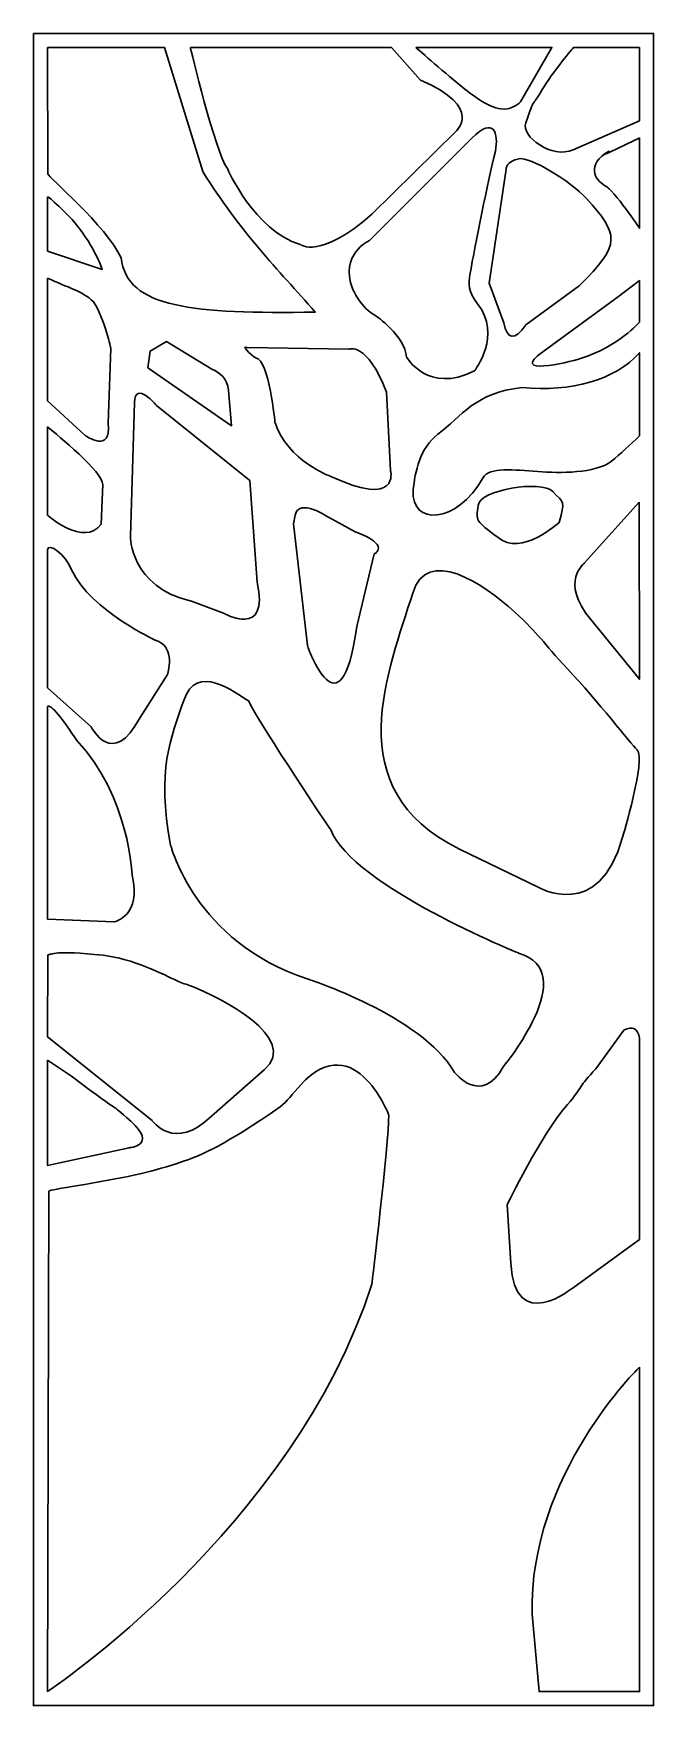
# Model space of a CAD drawing. Header units: centimetres. Extents: x 23.69 to 27, y 0.08 to 9.
import ezdxf

# ---------------------------------------------------------------- set-up
doc = ezdxf.new("R2010")
doc.units = ezdxf.units.CM
doc.header["$MEASUREMENT"] = 0
doc.layers.add('layer 1', color=7, linetype='Continuous')

msp = doc.modelspace()

# ---------------------------------------------------------------- linework, layer by layer
at = {"layer": 'layer 1', "color": 250, "lineweight": 30}
for points, knots in [([(23.69447, 9.00077), (23.69447, 9.00077), (27.00361, 9.00077), (27.00361, 9.00077), (27.00361, 9.00077), (27.00361, 9.00077), (27.00361, 0.07723), (27.00361, 0.07723), (27.00361, 0.07723), (27.00361, 0.07723), (23.69447, 0.07723), (23.69447, 0.07723), (23.69447, 0.07723), (23.69447, 0.07723), (23.69447, 9.00077), (23.69447, 9.00077)], [0, 0, 0, 0, 0.2, 0.2, 0.2, 0.2, 0.4, 0.4, 0.4, 0.4, 0.6, 0.6, 0.6, 0.6, 1, 1, 1, 1]), ([(23.77036, 8.9255), (23.77036, 8.9255), (23.77052, 8.25101), (23.77052, 8.25101), (23.77052, 8.25101), (23.77053, 8.23721), (24.08237, 7.97472), (24.16323, 7.80294), (24.16323, 7.80294), (24.19059, 7.53226), (24.5509, 7.50506), (25.19846, 7.51339), (25.19846, 7.51339), (24.99834, 7.7415), (24.79817, 7.94187), (24.59804, 8.26341), (24.59804, 8.26341), (24.59804, 8.26341), (24.39441, 8.92597), (24.39441, 8.92597), (24.39441, 8.92597), (24.39441, 8.92597), (23.77036, 8.9255), (23.77036, 8.9255)], [0, 0, 0, 0, 0.1428571, 0.1428571, 0.1428571, 0.1428571, 0.2857143, 0.2857143, 0.2857143, 0.2857143, 0.4285714, 0.4285714, 0.4285714, 0.4285714, 0.5714286, 0.5714286, 0.5714286, 0.5714286, 0.7142857, 0.7142857, 0.7142857, 0.7142857, 1, 1, 1, 1]), ([(24.53196, 8.92532), (24.53196, 8.92532), (24.66432, 8.36906), (24.72941, 8.2797), (24.72941, 8.2797), (24.72941, 8.2797), (24.8737, 7.94702), (25.11781, 7.87442), (25.11781, 7.87442), (25.11781, 7.87442), (25.22359, 7.79065), (25.50025, 8.03639), (25.50025, 8.03639), (25.50025, 8.03639), (25.94779, 8.47758), (25.94779, 8.47758), (25.94779, 8.47758), (25.94779, 8.47758), (26.10239, 8.60603), (25.76063, 8.75124), (25.76063, 8.75124), (25.76063, 8.75124), (25.60607, 8.92546), (25.60607, 8.92546), (25.60607, 8.92546), (25.60607, 8.92546), (24.53196, 8.92532), (24.53196, 8.92532)], [0, 0, 0, 0, 0.125, 0.125, 0.125, 0.125, 0.25, 0.25, 0.25, 0.25, 0.375, 0.375, 0.375, 0.375, 0.5, 0.5, 0.5, 0.5, 0.625, 0.625, 0.625, 0.625, 0.75, 0.75, 0.75, 0.75, 1, 1, 1, 1]), ([(25.73485, 8.92641), (25.73485, 8.92641), (26.4614, 8.92641), (26.4614, 8.92641), (26.4614, 8.92641), (26.4614, 8.92641), (26.29349, 8.63667), (26.29349, 8.63667), (26.29349, 8.63667), (26.29349, 8.63667), (26.25224, 8.58976), (26.19066, 8.59755), (26.19066, 8.59755), (26.11663, 8.60691), (26.02952, 8.67745), (25.9755, 8.72107), (25.9755, 8.72107), (25.87332, 8.80359), (25.73485, 8.92641), (25.73485, 8.92641)], [0, 0, 0, 0, 0.1666667, 0.1666667, 0.1666667, 0.1666667, 0.3333333, 0.3333333, 0.3333333, 0.3333333, 0.5, 0.5, 0.5, 0.5, 0.6666667, 0.6666667, 0.6666667, 0.6666667, 1, 1, 1, 1]), ([(26.57635, 8.92546), (26.57635, 8.92546), (26.9282, 8.92546), (26.9282, 8.92546), (26.9282, 8.92546), (26.9282, 8.92546), (26.92851, 8.53481), (26.92851, 8.53481), (26.92851, 8.53481), (26.92851, 8.53481), (26.57506, 8.37937), (26.57506, 8.37937), (26.57506, 8.37937), (26.46115, 8.32929), (26.2957, 8.45081), (26.32171, 8.52413), (26.32171, 8.52413), (26.37467, 8.67333), (26.34438, 8.59006), (26.40961, 8.70111), (26.40961, 8.70111), (26.46235, 8.7909), (26.57635, 8.92546), (26.57635, 8.92546)], [0, 0, 0, 0, 0.1428571, 0.1428571, 0.1428571, 0.1428571, 0.2857143, 0.2857143, 0.2857143, 0.2857143, 0.4285714, 0.4285714, 0.4285714, 0.4285714, 0.5714286, 0.5714286, 0.5714286, 0.5714286, 0.7142857, 0.7142857, 0.7142857, 0.7142857, 1, 1, 1, 1]), ([(26.03402, 8.4424), (26.03402, 8.4424), (25.48554, 7.89485), (25.48554, 7.89485), (25.48554, 7.89485), (25.48554, 7.89485), (25.32574, 7.82013), (25.39696, 7.63924), (25.39696, 7.63924), (25.39696, 7.63924), (25.44281, 7.53307), (25.52117, 7.49395), (25.52117, 7.49395), (25.52117, 7.49395), (25.67787, 7.38639), (25.68499, 7.27396), (25.68499, 7.27396), (25.68499, 7.27396), (25.79896, 7.07351), (26.04827, 7.20062), (26.04827, 7.20062), (26.04827, 7.20062), (26.19761, 7.39219), (26.0649, 7.55709), (26.0649, 7.55709), (26.01232, 7.62243), (26.01603, 7.67032), (26.02335, 7.71181), (26.02335, 7.71181), (26.05451, 7.88834), (26.11781, 8.19996), (26.15959, 8.3723), (26.15959, 8.3723), (26.17806, 8.46781), (26.15272, 8.56093), (26.03402, 8.4424)], [0, 0, 0, 0, 0.1, 0.1, 0.1, 0.1, 0.2, 0.2, 0.2, 0.2, 0.3, 0.3, 0.3, 0.3, 0.4, 0.4, 0.4, 0.4, 0.5, 0.5, 0.5, 0.5, 0.6, 0.6, 0.6, 0.6, 0.7, 0.7, 0.7, 0.7, 0.8, 0.8, 0.8, 0.8, 1, 1, 1, 1]), ([(26.92852, 8.44313), (26.92852, 8.44313), (26.92885, 7.9614), (26.92885, 7.9614), (26.92885, 7.9614), (26.92885, 7.9614), (26.79569, 8.16149), (26.74265, 8.18981), (26.74265, 8.18981), (26.68961, 8.21813), (26.64247, 8.30307), (26.76623, 8.37184), (26.76623, 8.37184), (26.64247, 8.30307), (26.92852, 8.44313), (26.92852, 8.44313)], [0, 0, 0, 0, 0.2, 0.2, 0.2, 0.2, 0.4, 0.4, 0.4, 0.4, 0.6, 0.6, 0.6, 0.6, 1, 1, 1, 1]), ([(26.28546, 8.33238), (26.34165, 8.34372), (26.559, 8.21496), (26.64508, 8.11985), (26.64508, 8.11985), (26.81727, 7.92949), (26.83547, 7.87793), (26.60687, 7.65382), (26.60687, 7.65382), (26.60687, 7.65382), (26.3215, 7.44519), (26.3215, 7.44519), (26.3215, 7.44519), (26.26177, 7.36042), (26.22271, 7.36435), (26.20433, 7.45701), (26.20433, 7.45701), (26.20433, 7.45701), (26.12679, 7.66778), (26.12679, 7.66778), (26.12679, 7.66778), (26.12679, 7.66778), (26.2163, 8.27653), (26.2163, 8.27653), (26.2163, 8.27653), (26.2163, 8.27653), (26.2163, 8.31842), (26.28546, 8.33238)], [0, 0, 0, 0, 0.125, 0.125, 0.125, 0.125, 0.25, 0.25, 0.25, 0.25, 0.375, 0.375, 0.375, 0.375, 0.5, 0.5, 0.5, 0.5, 0.625, 0.625, 0.625, 0.625, 0.75, 0.75, 0.75, 0.75, 1, 1, 1, 1]), ([(23.77033, 8.12914), (23.77033, 8.12914), (23.7701, 7.83922), (23.7701, 7.83922), (23.7701, 7.83922), (23.7701, 7.83922), (24.06097, 7.74035), (24.06097, 7.74035), (24.06097, 7.74035), (24.06097, 7.74035), (24.02653, 7.85428), (23.91768, 7.98898), (23.91768, 7.98898), (23.8826, 8.03238), (23.77033, 8.13514), (23.77033, 8.12914)], [0, 0, 0, 0, 0.2, 0.2, 0.2, 0.2, 0.4, 0.4, 0.4, 0.4, 0.6, 0.6, 0.6, 0.6, 1, 1, 1, 1]), ([(23.77028, 7.6954), (23.77028, 7.6954), (23.76989, 7.03951), (23.76989, 7.03951), (23.76989, 7.03951), (23.76989, 7.03951), (23.97114, 6.85487), (23.97114, 6.85487), (23.97114, 6.85487), (23.97114, 6.85487), (24.1133, 6.75373), (24.09356, 6.92078), (24.09356, 6.92078), (24.09356, 6.92078), (24.10731, 7.31943), (24.10731, 7.31943), (24.10731, 7.31943), (24.10731, 7.31943), (24.07813, 7.46733), (24.01526, 7.56848), (24.01526, 7.56848), (23.95187, 7.62935), (23.87912, 7.64192), (23.77028, 7.6954)], [0, 0, 0, 0, 0.1428571, 0.1428571, 0.1428571, 0.1428571, 0.2857143, 0.2857143, 0.2857143, 0.2857143, 0.4285714, 0.4285714, 0.4285714, 0.4285714, 0.5714286, 0.5714286, 0.5714286, 0.5714286, 0.7142857, 0.7142857, 0.7142857, 0.7142857, 1, 1, 1, 1]), ([(26.41264, 7.30226), (26.41264, 7.30226), (26.81698, 7.59766), (26.81698, 7.59766), (26.81698, 7.59766), (26.81698, 7.59766), (26.9286, 7.68191), (26.9286, 7.68191), (26.9286, 7.68191), (26.9286, 7.68191), (26.92841, 7.46043), (26.92841, 7.46043), (26.92841, 7.46043), (26.92841, 7.46043), (26.81517, 7.32999), (26.61456, 7.26623), (26.61456, 7.26623), (26.54256, 7.24335), (26.23191, 7.17022), (26.41264, 7.30226)], [0, 0, 0, 0, 0.1666667, 0.1666667, 0.1666667, 0.1666667, 0.3333333, 0.3333333, 0.3333333, 0.3333333, 0.5, 0.5, 0.5, 0.5, 0.6666667, 0.6666667, 0.6666667, 0.6666667, 1, 1, 1, 1]), ([(24.3052, 7.21614), (24.3052, 7.21614), (24.31661, 7.30569), (24.31661, 7.30569), (24.31661, 7.30569), (24.31661, 7.30569), (24.4044, 7.35592), (24.4044, 7.35592), (24.4044, 7.35592), (24.4044, 7.35592), (24.64667, 7.20943), (24.64667, 7.20943), (24.64667, 7.20943), (24.6865, 7.19069), (24.73119, 7.16293), (24.73474, 7.09452), (24.73474, 7.09452), (24.73474, 7.09452), (24.75212, 6.90732), (24.75212, 6.90732), (24.75212, 6.90732), (24.75212, 6.90732), (24.3052, 7.21614), (24.3052, 7.21614)], [0, 0, 0, 0, 0.1428571, 0.1428571, 0.1428571, 0.1428571, 0.2857143, 0.2857143, 0.2857143, 0.2857143, 0.4285714, 0.4285714, 0.4285714, 0.4285714, 0.5714286, 0.5714286, 0.5714286, 0.5714286, 0.7142857, 0.7142857, 0.7142857, 0.7142857, 1, 1, 1, 1]), ([(24.83518, 7.32533), (24.83518, 7.32533), (25.37736, 7.31513), (25.37736, 7.31513), (25.37736, 7.31513), (25.37736, 7.31513), (25.47391, 7.36101), (25.57789, 7.08574), (25.57789, 7.08574), (25.57789, 7.08574), (25.60017, 6.66773), (25.60017, 6.66773), (25.60017, 6.66773), (25.60017, 6.66773), (25.65217, 6.46382), (25.28081, 6.63714), (25.28081, 6.63714), (25.28081, 6.63714), (25.05057, 6.7187), (24.98372, 6.92261), (24.98372, 6.92261), (24.98372, 6.92261), (24.95401, 7.25906), (24.87974, 7.26925), (24.87974, 7.26925), (24.84893, 7.29272), (24.80016, 7.33654), (24.83518, 7.32533)], [0, 0, 0, 0, 0.125, 0.125, 0.125, 0.125, 0.25, 0.25, 0.25, 0.25, 0.375, 0.375, 0.375, 0.375, 0.5, 0.5, 0.5, 0.5, 0.625, 0.625, 0.625, 0.625, 0.75, 0.75, 0.75, 0.75, 1, 1, 1, 1]), ([(25.8527, 6.86144), (25.97928, 6.95789), (26.05272, 7.08559), (26.30079, 7.1106), (26.30079, 7.1106), (26.56418, 7.08621), (26.79741, 7.1495), (26.92849, 7.29665), (26.92849, 7.29665), (26.92849, 7.29665), (26.92925, 6.85345), (26.92925, 6.85345), (26.92925, 6.85345), (26.87908, 6.80806), (26.82666, 6.7543), (26.77752, 6.71695), (26.77752, 6.71695), (26.69317, 6.65281), (26.50453, 6.65361), (26.38523, 6.66271), (26.38523, 6.66271), (26.26105, 6.67219), (26.12641, 6.68685), (26.09443, 6.63017), (26.09443, 6.63017), (25.95133, 6.37677), (25.70643, 6.37486), (25.72153, 6.5633), (25.72153, 6.5633), (25.72936, 6.66103), (25.75719, 6.78865), (25.8527, 6.86144)], [0, 0, 0, 0, 0.1111111, 0.1111111, 0.1111111, 0.1111111, 0.2222222, 0.2222222, 0.2222222, 0.2222222, 0.3333333, 0.3333333, 0.3333333, 0.3333333, 0.4444444, 0.4444444, 0.4444444, 0.4444444, 0.5555556, 0.5555556, 0.5555556, 0.5555556, 0.6666667, 0.6666667, 0.6666667, 0.6666667, 0.7777778, 0.7777778, 0.7777778, 0.7777778, 1, 1, 1, 1]), ([(24.23315, 7.03173), (24.23315, 7.03173), (24.21157, 6.31717), (24.21157, 6.31717), (24.21157, 6.31717), (24.21157, 6.31717), (24.21157, 6.04521), (24.53789, 5.97055), (24.53789, 5.97055), (24.53789, 5.97055), (24.70882, 5.90656), (24.70882, 5.90656), (24.70882, 5.90656), (24.70882, 5.90656), (24.95744, 5.76791), (24.88752, 6.07188), (24.88752, 6.07188), (24.88752, 6.07188), (24.84867, 6.61579), (24.84867, 6.61579), (24.84867, 6.61579), (24.84867, 6.61579), (24.35143, 7.01574), (24.35143, 7.01574), (24.35143, 7.01574), (24.35143, 7.01574), (24.23672, 7.1501), (24.23315, 7.03173)], [0, 0, 0, 0, 0.125, 0.125, 0.125, 0.125, 0.25, 0.25, 0.25, 0.25, 0.375, 0.375, 0.375, 0.375, 0.5, 0.5, 0.5, 0.5, 0.625, 0.625, 0.625, 0.625, 0.75, 0.75, 0.75, 0.75, 1, 1, 1, 1]), ([(23.76988, 6.90079), (23.76988, 6.90079), (23.77025, 6.42915), (23.77025, 6.42915), (23.77025, 6.42915), (23.77025, 6.42915), (23.96296, 6.25851), (24.05619, 6.38116), (24.05619, 6.38116), (24.05619, 6.38116), (24.06396, 6.59446), (24.06396, 6.59446), (24.06396, 6.59446), (24.06631, 6.65886), (23.82353, 6.85601), (23.76988, 6.90079)], [0, 0, 0, 0, 0.2, 0.2, 0.2, 0.2, 0.4, 0.4, 0.4, 0.4, 0.6, 0.6, 0.6, 0.6, 1, 1, 1, 1]), ([(26.06679, 6.48215), (26.07651, 6.56552), (26.40431, 6.61856), (26.46603, 6.55598), (26.46603, 6.55598), (26.52776, 6.49339), (26.53048, 6.50684), (26.50026, 6.39156), (26.50026, 6.39156), (26.50026, 6.39156), (26.29334, 6.20306), (26.17353, 6.31105), (26.17353, 6.31105), (26.05023, 6.40154), (26.05709, 6.39878), (26.06679, 6.48215)], [0, 0, 0, 0, 0.2, 0.2, 0.2, 0.2, 0.4, 0.4, 0.4, 0.4, 0.6, 0.6, 0.6, 0.6, 1, 1, 1, 1]), ([(25.0915, 6.43071), (25.0915, 6.43071), (25.08217, 6.38374), (25.08217, 6.38374), (25.08217, 6.38374), (25.08217, 6.38374), (25.15634, 5.73462), (25.15634, 5.73462), (25.15634, 5.73462), (25.15634, 5.73462), (25.33416, 5.22074), (25.4197, 5.83533), (25.4197, 5.83533), (25.4197, 5.83533), (25.51356, 6.22323), (25.51356, 6.22323), (25.51356, 6.22323), (25.51356, 6.22323), (25.60481, 6.27021), (25.41089, 6.34067), (25.41089, 6.34067), (25.41089, 6.34067), (25.26831, 6.41897), (25.26831, 6.41897), (25.26831, 6.41897), (25.26831, 6.41897), (25.11012, 6.52451), (25.0915, 6.43071)], [0, 0, 0, 0, 0.125, 0.125, 0.125, 0.125, 0.25, 0.25, 0.25, 0.25, 0.375, 0.375, 0.375, 0.375, 0.5, 0.5, 0.5, 0.5, 0.625, 0.625, 0.625, 0.625, 0.75, 0.75, 0.75, 0.75, 1, 1, 1, 1]), ([(26.9265, 6.49884), (26.9265, 6.49884), (26.6359, 6.17471), (26.6359, 6.17471), (26.6359, 6.17471), (26.6359, 6.17471), (26.49886, 6.0764), (26.66969, 5.87249), (26.66969, 5.87249), (26.66969, 5.87249), (26.9286, 5.55399), (26.9286, 5.55399), (26.9286, 5.55399), (26.9286, 5.55399), (26.9265, 6.49884), (26.9265, 6.49884)], [0, 0, 0, 0, 0.2, 0.2, 0.2, 0.2, 0.4, 0.4, 0.4, 0.4, 0.6, 0.6, 0.6, 0.6, 1, 1, 1, 1]), ([(23.77001, 6.24622), (23.77001, 6.24622), (23.77034, 5.50766), (23.77034, 5.50766), (23.77034, 5.50766), (23.77034, 5.50766), (24.00305, 5.29981), (24.00305, 5.29981), (24.00305, 5.29981), (24.00305, 5.29981), (24.11697, 5.07083), (24.26344, 5.35007), (24.26344, 5.35007), (24.26344, 5.35007), (24.4099, 5.57904), (24.4099, 5.57904), (24.4099, 5.57904), (24.4099, 5.57904), (24.45872, 5.72984), (24.34481, 5.76335), (24.34481, 5.76335), (24.34481, 5.76335), (24.00454, 5.91693), (23.89727, 6.13753), (23.89727, 6.13753), (23.86911, 6.22261), (23.76999, 6.28603), (23.77001, 6.24622)], [0, 0, 0, 0, 0.125, 0.125, 0.125, 0.125, 0.25, 0.25, 0.25, 0.25, 0.375, 0.375, 0.375, 0.375, 0.5, 0.5, 0.5, 0.5, 0.625, 0.625, 0.625, 0.625, 0.75, 0.75, 0.75, 0.75, 1, 1, 1, 1]), ([(25.7185, 6.01435), (25.59151, 5.60361), (25.31417, 4.96832), (25.96733, 4.6481), (25.96733, 4.6481), (25.96733, 4.6481), (26.38722, 4.4453), (26.38722, 4.4453), (26.38722, 4.4453), (26.38722, 4.4453), (26.71379, 4.25317), (26.8382, 4.71214), (26.8382, 4.71214), (26.8382, 4.71214), (26.96471, 5.12656), (26.91583, 5.17687), (26.91583, 5.17687), (26.88071, 5.21304), (26.70825, 5.43455), (26.54412, 5.60974), (26.54412, 5.60974), (26.40695, 5.75617), (26.39497, 5.79273), (26.26414, 5.9117), (26.26414, 5.9117), (26.09024, 6.06983), (25.79589, 6.26465), (25.7185, 6.01435)], [0, 0, 0, 0, 0.125, 0.125, 0.125, 0.125, 0.25, 0.25, 0.25, 0.25, 0.375, 0.375, 0.375, 0.375, 0.5, 0.5, 0.5, 0.5, 0.625, 0.625, 0.625, 0.625, 0.75, 0.75, 0.75, 0.75, 1, 1, 1, 1]), ([(24.49647, 5.44115), (24.42716, 5.23654), (24.35041, 5.07216), (24.42668, 4.66943), (24.42668, 4.66943), (24.42668, 4.66943), (24.55294, 4.15456), (25.15454, 3.95575), (25.15454, 3.95575), (25.15454, 3.95575), (25.76357, 3.76204), (25.94182, 3.45617), (25.94182, 3.45617), (25.94182, 3.45617), (26.08294, 3.27266), (26.20178, 3.48676), (26.20178, 3.48676), (26.20178, 3.48676), (26.62459, 3.99608), (26.28294, 4.09294), (26.28294, 4.09294), (26.28294, 4.09294), (25.39964, 4.45023), (25.28081, 4.75099), (25.28081, 4.75099), (25.28081, 4.75099), (24.92025, 5.28433), (24.8426, 5.43918), (24.8426, 5.43918), (24.76577, 5.4842), (24.56579, 5.64575), (24.49647, 5.44115)], [0, 0, 0, 0, 0.1111111, 0.1111111, 0.1111111, 0.1111111, 0.2222222, 0.2222222, 0.2222222, 0.2222222, 0.3333333, 0.3333333, 0.3333333, 0.3333333, 0.4444444, 0.4444444, 0.4444444, 0.4444444, 0.5555556, 0.5555556, 0.5555556, 0.5555556, 0.6666667, 0.6666667, 0.6666667, 0.6666667, 0.7777778, 0.7777778, 0.7777778, 0.7777778, 1, 1, 1, 1]), ([(23.76994, 5.40856), (23.76994, 5.40856), (23.77031, 4.27376), (23.77031, 4.27376), (23.77031, 4.27376), (23.77031, 4.27376), (24.12534, 4.25967), (24.12534, 4.25967), (24.12534, 4.25967), (24.12534, 4.25967), (24.27591, 4.29255), (24.22115, 4.50864), (24.22115, 4.50864), (24.22115, 4.50864), (24.20747, 4.92672), (23.92685, 5.22736), (23.92685, 5.22736), (23.84848, 5.34007), (23.78842, 5.42585), (23.76994, 5.40856)], [0, 0, 0, 0, 0.1666667, 0.1666667, 0.1666667, 0.1666667, 0.3333333, 0.3333333, 0.3333333, 0.3333333, 0.5, 0.5, 0.5, 0.5, 0.6666667, 0.6666667, 0.6666667, 0.6666667, 1, 1, 1, 1]), ([(23.77089, 4.08406), (23.77089, 4.08406), (23.77033, 3.64542), (23.77033, 3.64542), (23.77033, 3.64542), (23.77033, 3.64542), (24.32724, 3.1992), (24.32724, 3.1992), (24.32724, 3.1992), (24.32724, 3.1992), (24.44701, 3.02891), (24.64378, 3.22269), (24.64378, 3.22269), (24.64378, 3.22269), (24.9261, 3.46931), (24.9261, 3.46931), (24.9261, 3.46931), (25.12334, 3.64161), (24.68145, 3.85924), (24.53851, 3.916), (24.53851, 3.916), (24.50956, 3.9275), (24.48886, 3.93088), (24.46143, 3.94434), (24.46143, 3.94434), (24.39011, 3.97934), (24.22002, 4.0644), (24.06715, 4.08103), (24.06715, 4.08103), (23.8061, 4.10943), (23.79139, 4.08467), (23.77089, 4.08406)], [0, 0, 0, 0, 0.1111111, 0.1111111, 0.1111111, 0.1111111, 0.2222222, 0.2222222, 0.2222222, 0.2222222, 0.3333333, 0.3333333, 0.3333333, 0.3333333, 0.4444444, 0.4444444, 0.4444444, 0.4444444, 0.5555556, 0.5555556, 0.5555556, 0.5555556, 0.6666667, 0.6666667, 0.6666667, 0.6666667, 0.7777778, 0.7777778, 0.7777778, 0.7777778, 1, 1, 1, 1]), ([(23.7764, 2.82222), (23.7764, 2.82222), (23.7702, 0.15241), (23.7702, 0.15241), (23.7702, 0.15241), (23.7702, 0.15241), (25.08199, 1.02202), (25.50025, 2.32689), (25.50025, 2.32689), (25.50025, 2.32689), (25.59055, 3.07393), (25.59055, 3.23051), (25.59055, 3.23051), (25.59055, 3.23051), (25.39479, 3.73215), (25.09065, 3.35561), (25.09065, 3.35561), (25.04825, 3.30307), (25.03521, 3.28848), (24.97082, 3.24447), (24.97082, 3.24447), (24.89875, 3.19522), (24.78636, 3.12138), (24.67595, 3.06078), (24.67595, 3.06078), (24.54599, 2.98946), (24.38105, 2.94143), (24.23766, 2.90927), (24.23766, 2.90927), (24.04166, 2.86531), (23.77642, 2.8322), (23.7764, 2.82222)], [0, 0, 0, 0, 0.1111111, 0.1111111, 0.1111111, 0.1111111, 0.2222222, 0.2222222, 0.2222222, 0.2222222, 0.3333333, 0.3333333, 0.3333333, 0.3333333, 0.4444444, 0.4444444, 0.4444444, 0.4444444, 0.5555556, 0.5555556, 0.5555556, 0.5555556, 0.6666667, 0.6666667, 0.6666667, 0.6666667, 0.7777778, 0.7777778, 0.7777778, 0.7777778, 1, 1, 1, 1]), ([(26.845, 3.68074), (26.89195, 3.70575), (26.91966, 3.69172), (26.92859, 3.6385), (26.92859, 3.6385), (26.92859, 3.6385), (26.92899, 2.56515), (26.92899, 2.56515), (26.92899, 2.56515), (26.92899, 2.56515), (26.57407, 2.30708), (26.57407, 2.30708), (26.57407, 2.30708), (26.57407, 2.30708), (26.26211, 2.05151), (26.24198, 2.43831), (26.24198, 2.43831), (26.24198, 2.43831), (26.22186, 2.74913), (26.22186, 2.74913), (26.22186, 2.74913), (26.22186, 2.74913), (26.40395, 3.12548), (26.54372, 3.28436), (26.54372, 3.28436), (26.62693, 3.37894), (26.60277, 3.38129), (26.69623, 3.47493), (26.69623, 3.47493), (26.69623, 3.47493), (26.845, 3.68074), (26.845, 3.68074)], [0, 0, 0, 0, 0.1111111, 0.1111111, 0.1111111, 0.1111111, 0.2222222, 0.2222222, 0.2222222, 0.2222222, 0.3333333, 0.3333333, 0.3333333, 0.3333333, 0.4444444, 0.4444444, 0.4444444, 0.4444444, 0.5555556, 0.5555556, 0.5555556, 0.5555556, 0.6666667, 0.6666667, 0.6666667, 0.6666667, 0.7777778, 0.7777778, 0.7777778, 0.7777778, 1, 1, 1, 1]), ([(23.76955, 3.52153), (23.76955, 3.52153), (23.76883, 2.95967), (23.76883, 2.95967), (23.76883, 2.95967), (23.76883, 2.95967), (24.20476, 3.05428), (24.20476, 3.05428), (24.20476, 3.05428), (24.20476, 3.05428), (24.36065, 3.06474), (24.21351, 3.19554), (24.21351, 3.19554), (24.0799, 3.31431), (24.20489, 3.20401), (23.89724, 3.43612), (23.89724, 3.43612), (23.89724, 3.43612), (23.76955, 3.52153), (23.76955, 3.52153)], [0, 0, 0, 0, 0.1666667, 0.1666667, 0.1666667, 0.1666667, 0.3333333, 0.3333333, 0.3333333, 0.3333333, 0.5, 0.5, 0.5, 0.5, 0.6666667, 0.6666667, 0.6666667, 0.6666667, 1, 1, 1, 1]), ([(26.92853, 1.88324), (26.92853, 1.88324), (26.33676, 1.30909), (26.35577, 0.56532), (26.35577, 0.56532), (26.35577, 0.56532), (26.39234, 0.15159), (26.39234, 0.15159), (26.39234, 0.15159), (26.39234, 0.15159), (26.92923, 0.15207), (26.92923, 0.15207), (26.92923, 0.15207), (26.92923, 0.15207), (26.92853, 1.88324), (26.92853, 1.88324)], [0, 0, 0, 0, 0.2, 0.2, 0.2, 0.2, 0.4, 0.4, 0.4, 0.4, 0.6, 0.6, 0.6, 0.6, 1, 1, 1, 1])]:
    msp.add_open_spline(points, degree=3, knots=knots, dxfattribs=at)

doc.saveas('drawing.dxf')
